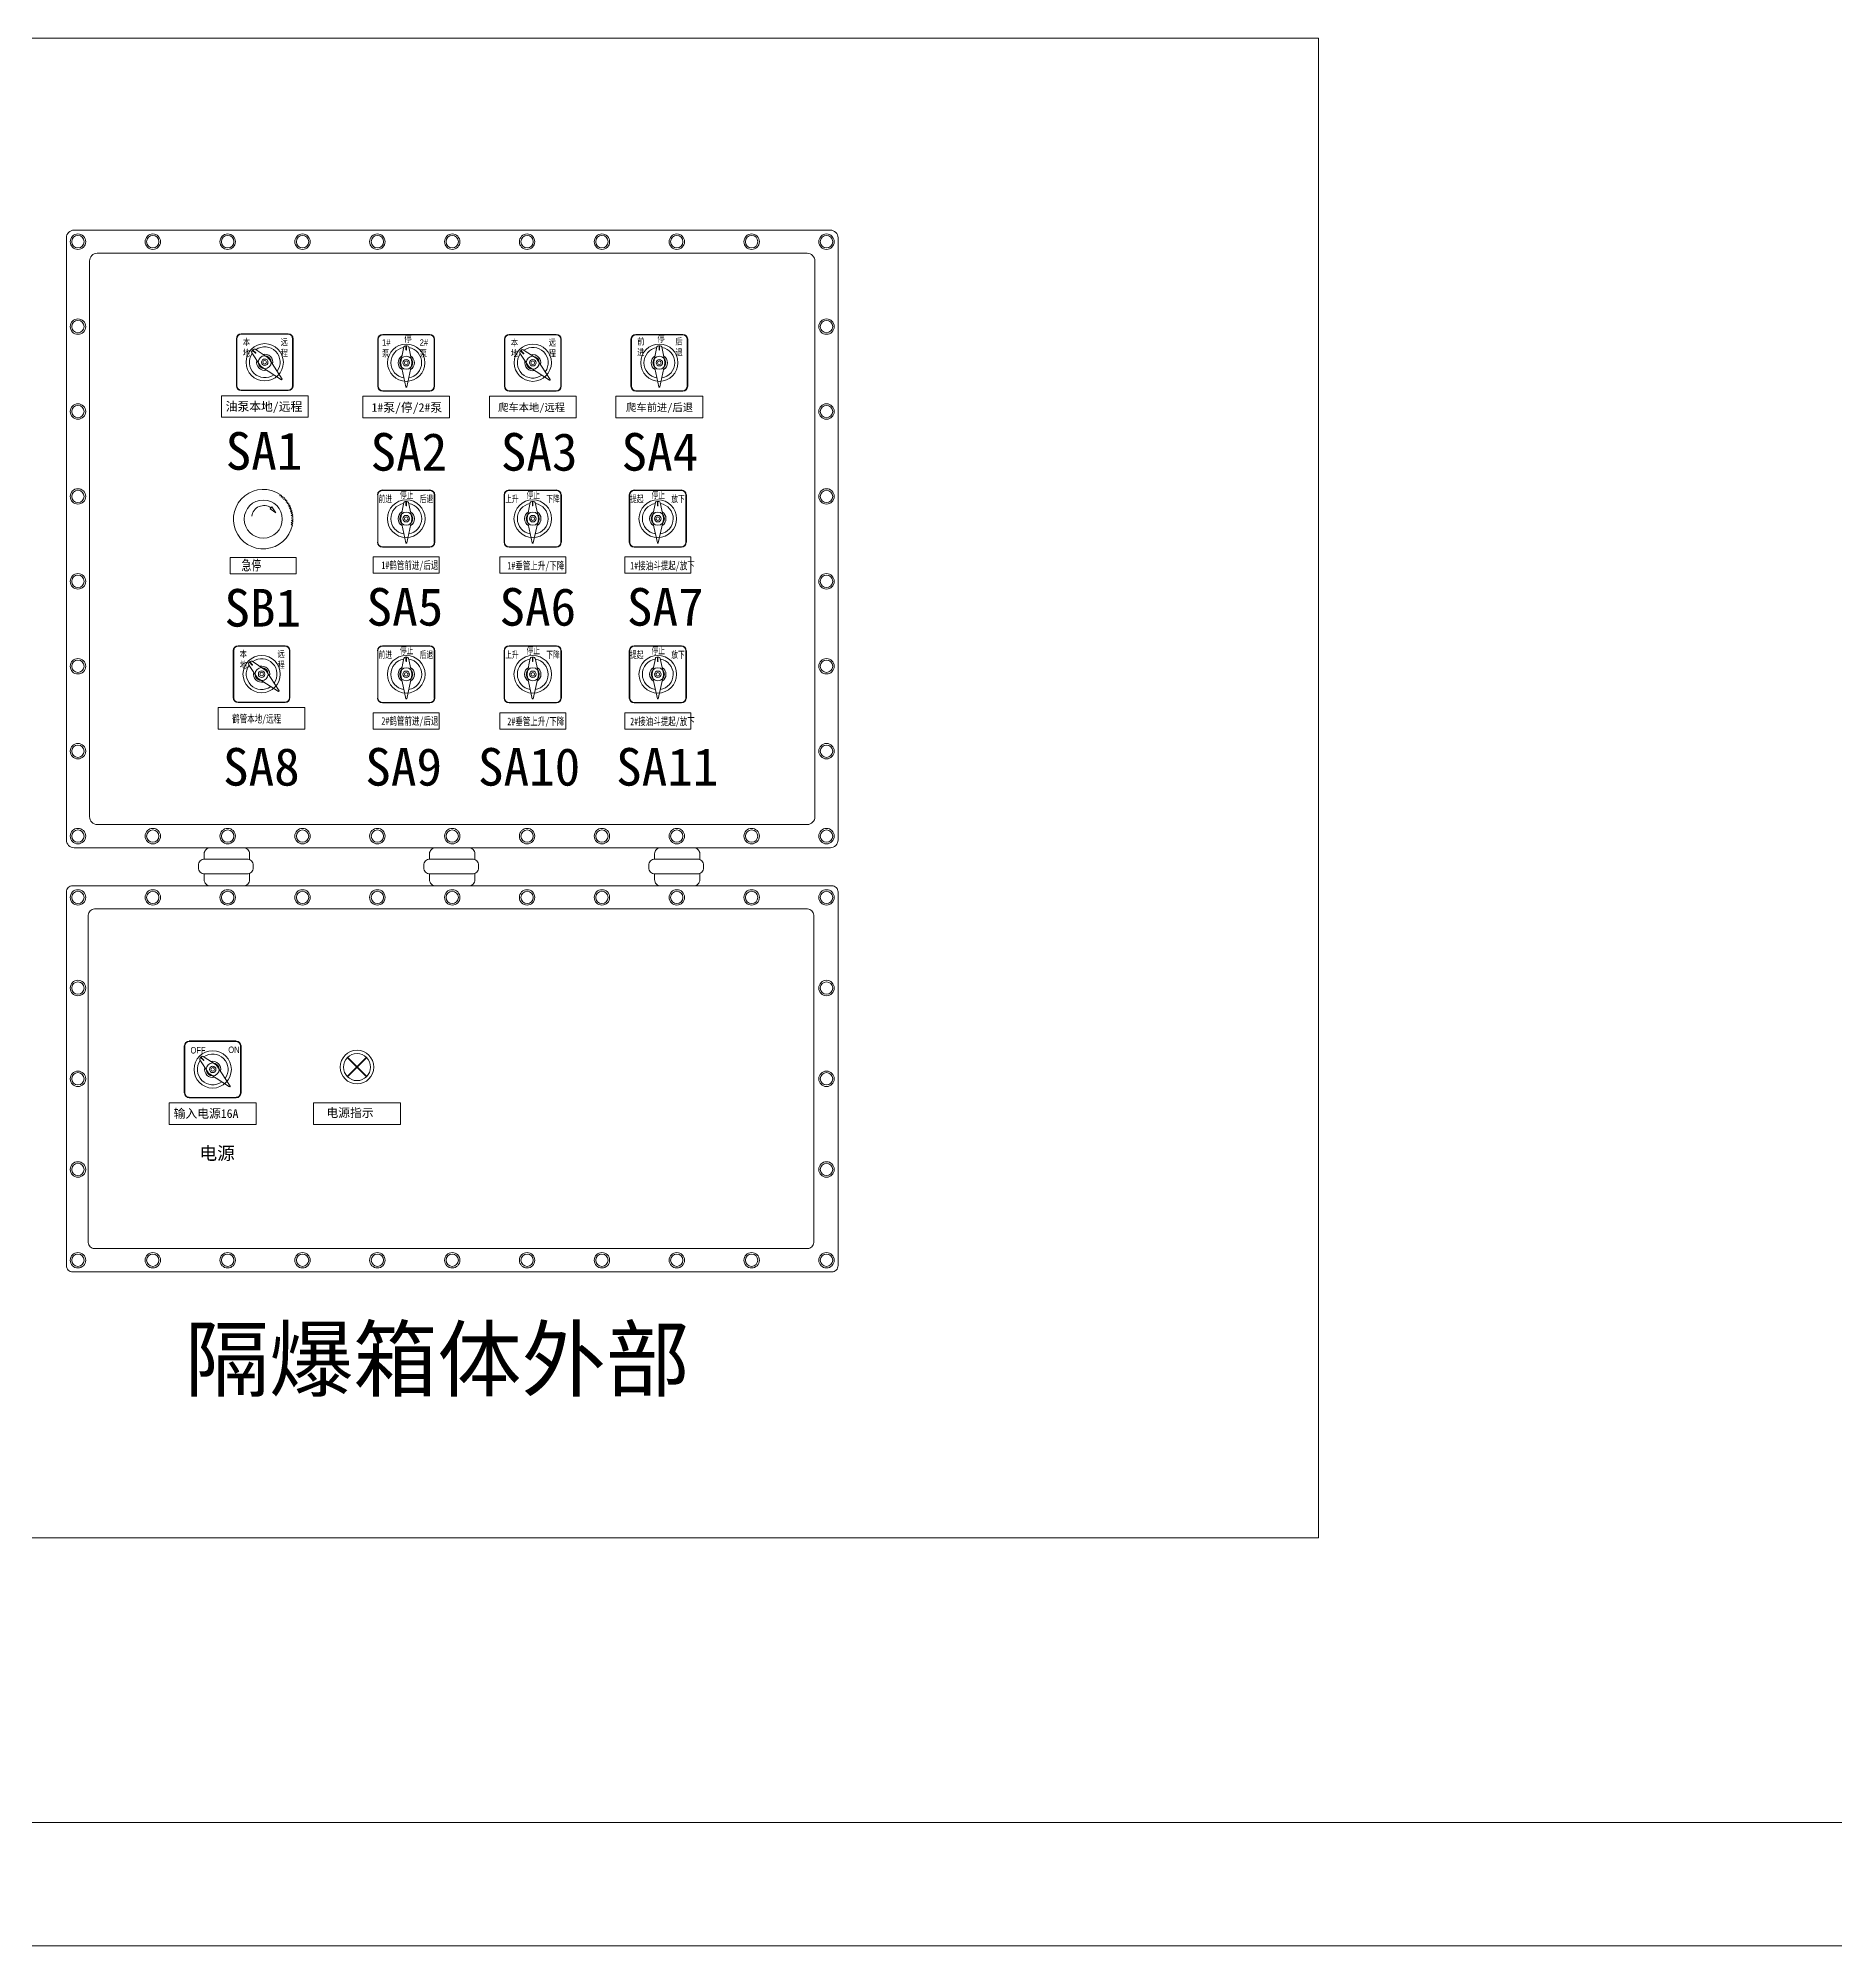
# Model space of a CAD drawing. Header units: millimetres. Extents: x 32626 to 72822, y 60047 to 123188.
# Drawn here: x 46171 to 47336, y 64401 to 65636 of the extents above; entities that cross this region are included whole.
import ezdxf

# ---------------------------------------------------------------- set-up
doc = ezdxf.new("R2010")
doc.units = ezdxf.units.MM
doc.header["$LTSCALE"] = 10
doc.layers.get('0').update_dxf_attribs({"lineweight": 18})
for name, color, linetype, lineweight in [('1轮廓实线层', 7, 'Continuous', 18), ('2细线层', 4, 'Continuous', 18), ('图框层', 7, 'Continuous', 18)]:
    doc.layers.add(name, color=color, linetype=linetype, lineweight=lineweight)
doc.styles.add('FS', font='')
doc.styles.add('PC_TEXTSTYLE', font='SIMYOU.TTF', dxfattribs={"width": 0.8})
doc.styles.add('宋体', font='')
doc.styles.add('长仿宋', font='', dxfattribs={"width": 0.7})
doc.styles.get('FS').set_extended_font_data('宋体')
doc.styles.get('宋体').set_extended_font_data('宋体')
doc.styles.get('长仿宋').set_extended_font_data('宋体')

# ---------------------------------------------------------------- blocks, each defined once
blk = doc.blocks.new('本地远程')
for p, q in [((-35, 29), (-35, -29)), ((-34.5, -29), (-34.5, 29)), ((29, 35), (-29, 35)), ((-29, 34.5), (29, 34.5)), ((34.5, 29), (34.5, -29)), ((35, -29), (35, 29)), ((-5.5, -4.1), (-16, 11.8)), ((-14.1, 15.6), (-15.6, 14.1)), ((-15, 14.7), (-11.5, 11.1)), ((-14.7, 15), (-11.1, 11.5)), ((-11.8, 16), (4.1, 5.5)), ((21.5, -20.7), (5.5, 4.1)), ((-4.1, -5.5), (20.7, -21.5)), ((20.9, -21.5), (21.5, -20.9)), ((29, -34.5), (-29, -34.5)), ((-29, -35), (29, -35))]:
    blk.add_line(p, q)
for radius in [23, 8, 4, 2.25]:
    blk.add_circle((0, 0), radius)
for centre, radius, start, end in [((-29, 29), 6, 90, 180), ((-29, 29), 5.5, 90, 180), ((29, 29), 6, 0, 90), ((29, 29), 5.5, 360, 90), ((0, 0), 19, 144.8684, 305.9981), ((-14.2, 12.7), 2, 135, 206.5651), ((-12.7, 14.2), 2, 63.4349, 135), ((-11.3, 11.3), 0.25, 225, 45), ((0, 0), 19, 324.0019, 125.1316), ((0, 0), 10, 166.6435, 283.8145), ((0, 0), 10, 346.1855, 103.3565), ((1.3, 1.3), 5, 32.9777, 56.6397), ((-1.3, -1.3), 5, 213.3603, 237.0223), ((20.8, -21.3), 0.2, 237.1169, 315), ((21.3, -20.8), 0.2, 315, 32.8831), ((-29, -29), 6, 180, 270), ((-29, -29), 5.5, 180, 270), ((29, -29), 5.5, 270, 360), ((29, -29), 6, 270, 360)]:
    blk.add_arc(centre, radius, start, end)
at = {"char_height": 8, "attachment_point": 1, "style": 'PC_TEXTSTYLE'}
for s, insert, width in [('本地', (-27.1, 28.9), 14.149), ('远程', (19.6, 28.9), 15.64)]:
    blk.add_mtext(s, dxfattribs=dict(at, insert=insert, width=width))
blk = doc.blocks.new('液压泵旋钮')
for p, q in [((-35, 29), (-35, -29)), ((-34.5, -29), (-34.5, 29)), ((29, 35), (-29, 35)), ((-29, 34.5), (29, 34.5)), ((34.5, 29), (34.5, -29)), ((35, -29), (35, 29)), ((-6.8, 1), (-3, 19.6)), ((1.1, 21), (-1.1, 21)), ((-0.3, 21), (-0.3, 15.9)), ((0.2, 21), (0.2, 15.9)), ((3, 19.6), (6.8, 1)), ((-6.8, -1), (-0.6, -29.8)), ((0.6, -29.8), (6.8, -1)), ((29, -34.5), (-29, -34.5)), ((-29, -35), (29, -35)), ((-0.4, -30), (0.4, -30))]:
    blk.add_line(p, q)
for radius in [23, 8, 4, 2.25]:
    blk.add_circle((0, 0), radius)
for centre, radius, start, end in [((-29, 29), 6, 90, 180), ((-29, 29), 5.5, 90, 180), ((29, 29), 6, 0, 90), ((29, 29), 5.5, 360, 90), ((0, 0), 19, 99.8684, 260.9981), ((0, 0), 10, 121.6435, 238.8145), ((-1.9, 0), 5, 168.3603, 192.0223), ((-1.1, 19), 2, 90, 161.5651), ((0, 15.9), 0.25, 180, 0), ((1.1, 19), 2, 18.4349, 90), ((0, 0), 19, 279.0019, 80.1316), ((0, 0), 10, 301.1855, 58.3565), ((1.9, 0), 5, 347.9777, 11.6397), ((-29, -29), 6, 180, 270), ((-29, -29), 5.5, 180, 270), ((-0.4, -29.8), 0.2, 192.1169, 270), ((0.4, -29.8), 0.2, 270, 347.8831), ((29, -29), 5.5, 270, 360), ((29, -29), 6, 270, 360)]:
    blk.add_arc(centre, radius, start, end)
at = {"char_height": 8, "attachment_point": 1, "style": 'PC_TEXTSTYLE'}
for s, insert, width in [('1#泵', (-29.8, 28.9), 14.149), ('停', (-2.4, 33.6), 11), ('2#泵', (16.6, 28.9), 15.64)]:
    blk.add_mtext(s, dxfattribs=dict(at, insert=insert, width=width))
blk = doc.blocks.new('爬车旋钮')
for p, q in [((-35, 29), (-35, -29)), ((-34.5, -29), (-34.5, 29)), ((29, 35), (-29, 35)), ((-29, 34.5), (29, 34.5)), ((34.5, 29), (34.5, -29)), ((35, -29), (35, 29)), ((-6.8, 1), (-3, 19.6)), ((1.1, 21), (-1.1, 21)), ((-0.3, 21), (-0.3, 15.9)), ((0.2, 21), (0.2, 15.9)), ((3, 19.6), (6.8, 1)), ((-6.8, -1), (-0.6, -29.8)), ((0.6, -29.8), (6.8, -1)), ((29, -34.5), (-29, -34.5)), ((-29, -35), (29, -35)), ((-0.4, -30), (0.4, -30))]:
    blk.add_line(p, q)
for radius in [23, 8, 4, 2.25]:
    blk.add_circle((0, 0), radius)
for centre, radius, start, end in [((-29, 29), 6, 90, 180), ((-29, 29), 5.5, 90, 180), ((29, 29), 6, 0, 90), ((29, 29), 5.5, 360, 90), ((0, 0), 19, 99.8684, 260.9981), ((0, 0), 10, 121.6435, 238.8145), ((-1.9, 0), 5, 168.3603, 192.0223), ((-1.1, 19), 2, 90, 161.5651), ((0, 15.9), 0.25, 180, 0), ((1.1, 19), 2, 18.4349, 90), ((0, 0), 19, 279.0019, 80.1316), ((0, 0), 10, 301.1855, 58.3565), ((1.9, 0), 5, 347.9777, 11.6397), ((-29, -29), 6, 180, 270), ((-29, -29), 5.5, 180, 270), ((-0.4, -29.8), 0.2, 192.1169, 270), ((0.4, -29.8), 0.2, 270, 347.8831), ((29, -29), 5.5, 270, 360), ((29, -29), 6, 270, 360)]:
    blk.add_arc(centre, radius, start, end)
at = {"char_height": 8, "width": 11, "attachment_point": 1, "style": 'PC_TEXTSTYLE'}
for s, insert in [('前进', (-27.3, 30.2)), ('停', (-2.4, 33.6)), ('后退', (19.8, 30.2))]:
    blk.add_mtext(s, dxfattribs=dict(at, insert=insert))
blk = doc.blocks.new('急停')
for p, q in [((9.5, 13.8), (9.3, 12.9)), ((9.3, 12.9), (10.2, 13.3)), ((10.4, 13.1), (10.2, 12.2)), ((10.2, 12.2), (11, 12.6)), ((11.2, 12.4), (10.9, 11.6)), ((10.9, 11.6), (11.8, 11.9)), ((12, 11.7), (11.7, 10.8)), ((4.2, 5.9), (3.7, 5.4)), ((3.7, 5.4), (7, 2.9)), ((4.6, 6.5), (4.2, 5.9)), ((7, 2.9), (4.6, 6.5)), ((11.7, 10.8), (12.6, 11.1)), ((12.8, 10.9), (12.4, 10)), ((12.4, 10), (13.3, 10.2)), ((13.5, 10), (13, 9.2)), ((13, 9.2), (14, 9.3)), ((14.1, 9.1), (13.6, 8.3)), ((13.6, 8.3), (14.6, 8.4)), ((14.7, 8.2), (14.2, 7.5)), ((14.2, 7.5), (15.1, 7.5)), ((15.2, 7.2), (14.6, 6.5)), ((14.6, 6.5), (15.6, 6.5)), ((15.7, 6.2), (15.1, 5.6)), ((15.1, 5.6), (16, 5.5)), ((16.1, 5.2), (15.4, 4.6)), ((15.4, 4.6), (16.3, 4.4)), ((16.4, 4.1), (15.7, 3.6)), ((15.7, 3.6), (16.6, 3.4)), ((16.7, 3.1), (16, 2.6)), ((16, 2.6), (16.8, 2.3)), ((16.9, 2), (16.1, 1.5)), ((16.1, 1.5), (17, 1.2)), ((17, 0.9), (16.2, 0.5)), ((16.2, 0.5), (17.1, 0.1)), ((16.9, -3.5), (16, -3.7)), ((16, -3.7), (16.7, -4.3)), ((17, -2.4), (16.1, -2.7)), ((16.1, -2.7), (16.9, -3.2)), ((17.1, -1.3), (16.2, -1.6)), ((16.2, -1.6), (17, -2.1)), ((17.1, -0.2), (16.3, -0.6)), ((16.3, -0.6), (17.1, -1))]:
    blk.add_line(p, q)
blk.add_circle((-0.4, -0.7), 11.2)
for centre, radius, start, end in [((-0.4, -0.7), 17.5, 55.5124, 348.0594), ((-0.4, -0.7), 17.5, 51.9124, 52.8594), ((-0.4, -0.7), 17.5, 48.3124, 49.2594), ((-0.4, -0.7), 17.5, 44.7124, 45.6594), ((0, 0), 7.26, 55.0086, 172.0809), ((-0.4, -0.7), 17.5, 41.1124, 42.0594), ((-0.4, -0.7), 17.5, 37.5124, 38.4594), ((-0.4, -0.7), 17.5, 33.9124, 34.8594), ((-0.4, -0.7), 17.5, 30.3124, 31.2594), ((-0.4, -0.7), 17.5, 26.7124, 27.6594), ((-0.4, -0.7), 17.5, 23.1124, 24.0594), ((-0.4, -0.7), 17.5, 19.5124, 20.4594), ((-0.4, -0.7), 17.5, 15.9124, 16.8594), ((-0.4, -0.7), 17.5, 12.3124, 13.2594), ((-0.4, -0.7), 17.5, 8.7124, 9.6594), ((-0.4, -0.7), 17.5, 5.1124, 6.0594), ((-0.4, -0.7), 17.5, 1.5124, 2.4594), ((-0.4, -0.7), 17.5, 350.7124, 351.6594), ((-0.4, -0.7), 17.5, 354.3124, 355.2594), ((-0.4, -0.7), 17.5, 357.9124, 358.8594)]:
    blk.add_arc(centre, radius, start, end)

msp = doc.modelspace()

# ---------------------------------------------------------------- linework, layer by layer
for p, q in [((46391.2, 65340.3), (46391.2, 65309.6)), ((46391.4, 65309.6), (46391.4, 65340.3)), ((46425, 65343.4), (46394.3, 65343.4)), ((46394.3, 65343.2), (46425, 65343.2)), ((46427.9, 65340.3), (46427.9, 65309.6)), ((46428.2, 65309.6), (46428.2, 65340.3)), ((46473.2, 65340.3), (46473.2, 65309.6)), ((46473.4, 65309.6), (46473.4, 65340.3)), ((46507, 65343.4), (46476.3, 65343.4)), ((46476.3, 65343.2), (46507, 65343.2)), ((46509.9, 65340.3), (46509.9, 65309.6)), ((46510.2, 65309.6), (46510.2, 65340.3)), ((46554.2, 65340.3), (46554.2, 65309.6)), ((46554.5, 65309.6), (46554.5, 65340.3)), ((46588, 65343.4), (46557.4, 65343.4)), ((46557.4, 65343.2), (46588, 65343.2)), ((46590.9, 65340.3), (46590.9, 65309.6)), ((46591.2, 65309.6), (46591.2, 65340.3)), ((46406.1, 65325.5), (46408.1, 65335.3)), ((46410.2, 65336), (46409.1, 65336)), ((46409.5, 65336), (46409.5, 65333.4)), ((46409.8, 65336), (46409.8, 65333.4)), ((46411.2, 65335.3), (46413.3, 65325.5)), ((46488.1, 65325.5), (46490.1, 65335.3)), ((46492.2, 65336), (46491.1, 65336)), ((46491.5, 65336), (46491.5, 65333.4)), ((46491.8, 65336), (46491.8, 65333.4)), ((46493.2, 65335.3), (46495.3, 65325.5)), ((46569.1, 65325.5), (46571.1, 65335.3)), ((46573.3, 65336), (46572.1, 65336)), ((46572.6, 65336), (46572.6, 65333.4)), ((46572.8, 65336), (46572.8, 65333.4)), ((46574.3, 65335.3), (46576.3, 65325.5)), ((46406.1, 65324.4), (46409.4, 65309.2)), ((46410, 65309.2), (46413.3, 65324.4)), ((46488.1, 65324.4), (46491.4, 65309.2)), ((46492, 65309.2), (46495.3, 65324.4)), ((46569.1, 65324.4), (46572.4, 65309.2)), ((46573, 65309.2), (46576.3, 65324.4)), ((46425, 65306.7), (46394.3, 65306.7)), ((46394.3, 65306.4), (46425, 65306.4)), ((46409.5, 65309.1), (46409.9, 65309.1)), ((46507, 65306.7), (46476.3, 65306.7)), ((46476.3, 65306.4), (46507, 65306.4)), ((46491.5, 65309.1), (46491.9, 65309.1)), ((46588, 65306.7), (46557.4, 65306.7)), ((46557.4, 65306.4), (46588, 65306.4)), ((46572.5, 65309.1), (46572.9, 65309.1)), ((46391.2, 65239.4), (46391.2, 65208.7)), ((46391.4, 65208.7), (46391.4, 65239.4)), ((46425, 65242.6), (46394.3, 65242.6)), ((46394.3, 65242.3), (46425, 65242.3)), ((46427.9, 65239.4), (46427.9, 65208.7)), ((46428.2, 65208.7), (46428.2, 65239.4)), ((46473.2, 65239.4), (46473.2, 65208.7)), ((46473.4, 65208.7), (46473.4, 65239.4)), ((46507, 65242.6), (46476.3, 65242.6)), ((46476.3, 65242.3), (46507, 65242.3)), ((46509.9, 65239.4), (46509.9, 65208.7)), ((46510.2, 65208.7), (46510.2, 65239.4)), ((46554.2, 65239.4), (46554.2, 65208.7)), ((46554.5, 65208.7), (46554.5, 65239.4)), ((46588, 65242.6), (46557.4, 65242.6)), ((46557.4, 65242.3), (46588, 65242.3)), ((46590.9, 65239.4), (46590.9, 65208.7)), ((46591.2, 65208.7), (46591.2, 65239.4)), ((46406.1, 65224.6), (46408.1, 65234.5)), ((46410.2, 65235.2), (46409.1, 65235.2)), ((46409.5, 65235.2), (46409.5, 65232.5)), ((46409.8, 65235.2), (46409.8, 65232.5)), ((46411.2, 65234.5), (46413.3, 65224.6)), ((46488.1, 65224.6), (46490.1, 65234.5)), ((46492.2, 65235.2), (46491.1, 65235.2)), ((46491.5, 65235.2), (46491.5, 65232.5)), ((46491.8, 65235.2), (46491.8, 65232.5)), ((46493.2, 65234.5), (46495.3, 65224.6)), ((46569.1, 65224.6), (46571.1, 65234.4)), ((46573.3, 65235.2), (46572.1, 65235.2)), ((46572.6, 65235.2), (46572.6, 65232.5)), ((46572.8, 65235.2), (46572.8, 65232.5)), ((46574.3, 65234.4), (46576.3, 65224.6)), ((46406.1, 65223.5), (46409.4, 65208.3)), ((46410, 65208.3), (46413.3, 65223.5)), ((46488.1, 65223.5), (46491.4, 65208.3)), ((46492, 65208.3), (46495.3, 65223.5)), ((46569.1, 65223.5), (46572.4, 65208.3)), ((46573, 65208.3), (46576.3, 65223.5)), ((46425, 65205.8), (46394.3, 65205.8)), ((46394.3, 65205.6), (46425, 65205.6)), ((46409.5, 65208.2), (46409.9, 65208.2)), ((46507, 65205.8), (46476.3, 65205.8)), ((46476.3, 65205.6), (46507, 65205.6)), ((46491.5, 65208.2), (46491.9, 65208.2)), ((46588, 65205.8), (46557.4, 65205.8)), ((46557.4, 65205.6), (46588, 65205.6)), ((46572.5, 65208.2), (46572.9, 65208.2)), ((46265.9, 64983.4), (46265.9, 64953)), ((46266.2, 64953), (46266.2, 64983.4)), ((46299.5, 64986.6), (46269.1, 64986.6)), ((46269.1, 64986.3), (46299.5, 64986.3)), ((46302.4, 64983.4), (46302.4, 64953)), ((46302.7, 64953), (46302.7, 64983.4)), ((46281.4, 64966.1), (46275.9, 64974.4)), ((46276.9, 64976.4), (46276.1, 64975.6)), ((46276.4, 64975.9), (46278.3, 64974.1)), ((46276.6, 64976.1), (46278.5, 64974.2)), ((46278.1, 64976.6), (46286.5, 64971.1)), ((46295.6, 64957.4), (46287.2, 64970.4)), ((46282.2, 64965.3), (46295.2, 64956.9)), ((46295.3, 64956.9), (46295.6, 64957.2)), ((46299.5, 64950.1), (46269.1, 64950.1)), ((46269.1, 64949.8), (46299.5, 64949.8))]:
    msp.add_line(p, q)
at = {"lineweight": 40}
for p, q in [((46371.6, 64975.9), (46384, 64963.5)), ((46371.6, 64963.5), (46384, 64975.9))]:
    msp.add_line(p, q, dxfattribs=at)
for centre, radius in [((46409.7, 65324.9), 12.2), ((46409.7, 65324.9), 4.23), ((46409.7, 65324.9), 2.12), ((46409.7, 65324.9), 1.19), ((46491.7, 65324.9), 12.2), ((46491.7, 65324.9), 4.23), ((46491.7, 65324.9), 2.12), ((46491.7, 65324.9), 1.19), ((46572.7, 65324.9), 12.2), ((46572.7, 65324.9), 4.23), ((46572.7, 65324.9), 2.12), ((46572.7, 65324.9), 1.19), ((46409.7, 65224.1), 12.2), ((46409.7, 65224.1), 4.23), ((46491.7, 65224.1), 12.2), ((46491.7, 65224.1), 4.23), ((46572.7, 65224.1), 12.2), ((46572.7, 65224.1), 4.23), ((46409.7, 65224.1), 2.12), ((46409.7, 65224.1), 1.19), ((46491.7, 65224.1), 2.12), ((46491.7, 65224.1), 1.19), ((46572.7, 65224.1), 2.12), ((46572.7, 65224.1), 1.19), ((46284.3, 64968.2), 12.1), ((46284.3, 64968.2), 4.2), ((46284.3, 64968.2), 2.1), ((46284.3, 64968.2), 1.18)]:
    msp.add_circle(centre, radius)
for centre, radius, start, end in [((46394.3, 65340.3), 3.17, 90, 180), ((46394.3, 65340.3), 2.91, 90, 180), ((46425, 65340.3), 3.17, 0, 90), ((46425, 65340.3), 2.91, 0, 90), ((46476.3, 65340.3), 3.17, 90, 180), ((46476.3, 65340.3), 2.91, 90, 180), ((46507, 65340.3), 3.17, 0, 90), ((46507, 65340.3), 2.91, 0, 90), ((46557.4, 65340.3), 3.17, 90, 180), ((46557.4, 65340.3), 2.91, 90, 180), ((46588, 65340.3), 3.17, 0, 90), ((46588, 65340.3), 2.91, 0, 90), ((46409.7, 65324.9), 10, 99.8684, 260.9981), ((46409.7, 65324.9), 5.29, 121.6435, 238.8145), ((46409.1, 65335), 1.06, 90, 161.5651), ((46409.7, 65333.4), 0.132, 180, 360), ((46410.2, 65335), 1.06, 18.4349, 90), ((46409.7, 65324.9), 10, 279.0019, 80.1316), ((46409.7, 65324.9), 5.29, 301.1855, 58.3565), ((46491.7, 65324.9), 10, 99.8684, 260.9981), ((46491.7, 65324.9), 5.29, 121.6435, 238.8145), ((46491.1, 65335), 1.06, 90, 161.5651), ((46491.7, 65333.4), 0.132, 180, 0), ((46492.2, 65335), 1.06, 18.4349, 90), ((46491.7, 65324.9), 10, 279.0019, 80.1316), ((46491.7, 65324.9), 5.29, 301.1855, 58.3565), ((46572.7, 65324.9), 10, 99.8684, 260.9981), ((46572.7, 65324.9), 5.29, 121.6435, 238.8145), ((46572.1, 65335), 1.06, 90, 161.5651), ((46572.7, 65333.4), 0.132, 180, 360), ((46573.3, 65335), 1.06, 18.4349, 90), ((46572.7, 65324.9), 10, 279.0019, 80.1316), ((46572.7, 65324.9), 5.29, 301.1855, 58.3565), ((46408.7, 65324.9), 2.64, 168.3603, 192.0223), ((46410.7, 65324.9), 2.64, 347.9777, 11.6397), ((46490.7, 65324.9), 2.64, 168.3603, 192.0223), ((46492.7, 65324.9), 2.64, 347.9777, 11.6397), ((46571.7, 65324.9), 2.64, 168.3603, 192.0223), ((46573.7, 65324.9), 2.64, 347.9777, 11.6397), ((46394.3, 65309.6), 3.17, 180, 270), ((46394.3, 65309.6), 2.91, 180, 270), ((46409.5, 65309.2), 0.106, 192.1169, 270), ((46409.9, 65309.2), 0.106, 270, 347.8831), ((46425, 65309.6), 2.91, 270, 0), ((46425, 65309.6), 3.17, 270, 0), ((46476.3, 65309.6), 3.17, 180, 270), ((46476.3, 65309.6), 2.91, 180, 270), ((46491.5, 65309.2), 0.106, 192.1169, 270), ((46491.9, 65309.2), 0.106, 270, 347.8831), ((46507, 65309.6), 2.91, 270, 0), ((46507, 65309.6), 3.17, 270, 0), ((46557.4, 65309.6), 3.17, 180, 270), ((46557.4, 65309.6), 2.91, 180, 270), ((46572.5, 65309.2), 0.106, 192.1169, 270), ((46572.9, 65309.2), 0.106, 270, 347.8831), ((46588, 65309.6), 2.91, 270, 0), ((46588, 65309.6), 3.17, 270, 0), ((46394.3, 65239.4), 3.17, 90, 180), ((46394.3, 65239.4), 2.91, 90, 180), ((46425, 65239.4), 3.17, 0, 90), ((46425, 65239.4), 2.91, 0, 90), ((46476.3, 65239.4), 3.17, 90, 180), ((46476.3, 65239.4), 2.91, 90, 180), ((46507, 65239.4), 3.17, 0, 90), ((46507, 65239.4), 2.91, 0, 90), ((46557.4, 65239.4), 3.17, 90, 180), ((46557.4, 65239.4), 2.91, 90, 180), ((46588, 65239.4), 3.17, 0, 90), ((46588, 65239.4), 2.91, 0, 90), ((46409.7, 65224.1), 10, 99.8684, 260.9981), ((46409.7, 65224.1), 5.29, 121.6435, 238.8145), ((46409.1, 65234.1), 1.06, 90, 161.5651), ((46409.7, 65232.5), 0.132, 180, 0), ((46410.2, 65234.1), 1.06, 18.4349, 90), ((46409.7, 65224.1), 10, 279.0019, 80.1316), ((46409.7, 65224.1), 5.29, 301.1855, 58.3565), ((46491.7, 65224.1), 10, 99.8684, 260.9981), ((46491.7, 65224.1), 5.29, 121.6435, 238.8145), ((46491.1, 65234.1), 1.06, 90, 161.5651), ((46491.7, 65232.5), 0.132, 180, 0), ((46492.2, 65234.1), 1.06, 18.4349, 90), ((46491.7, 65224.1), 10, 279.0019, 80.1316), ((46491.7, 65224.1), 5.29, 301.1855, 58.3565), ((46572.7, 65224.1), 10, 99.8684, 260.9981), ((46572.7, 65224.1), 5.29, 121.6435, 238.8145), ((46572.1, 65234.1), 1.06, 90, 161.5651), ((46572.7, 65232.5), 0.132, 180, 0), ((46573.3, 65234.1), 1.06, 18.4349, 90), ((46572.7, 65224.1), 10, 279.0019, 80.1316), ((46572.7, 65224.1), 5.29, 301.1855, 58.3565), ((46408.7, 65224.1), 2.64, 168.3603, 192.0223), ((46410.7, 65224.1), 2.64, 347.9777, 11.6397), ((46490.7, 65224.1), 2.64, 168.3603, 192.0223), ((46492.7, 65224.1), 2.64, 347.9777, 11.6397), ((46571.7, 65224.1), 2.64, 168.3603, 192.0223), ((46573.7, 65224.1), 2.64, 347.9777, 11.6397), ((46394.3, 65208.7), 3.17, 180, 270), ((46394.3, 65208.7), 2.91, 180, 270), ((46409.5, 65208.3), 0.106, 192.1169, 270), ((46409.9, 65208.3), 0.106, 270, 347.8831), ((46425, 65208.7), 2.91, 270, 0), ((46425, 65208.7), 3.17, 270, 0), ((46476.3, 65208.7), 3.17, 180, 270), ((46476.3, 65208.7), 2.91, 180, 270), ((46491.5, 65208.3), 0.106, 192.1169, 270), ((46491.9, 65208.3), 0.106, 270, 347.8831), ((46507, 65208.7), 2.91, 270, 0), ((46507, 65208.7), 3.17, 270, 0), ((46557.4, 65208.7), 3.17, 180, 270), ((46557.4, 65208.7), 2.91, 180, 270), ((46572.5, 65208.3), 0.106, 192.1169, 270), ((46572.9, 65208.3), 0.106, 270, 347.8831), ((46588, 65208.7), 2.91, 270, 0), ((46588, 65208.7), 3.17, 270, 0), ((46269.1, 64983.4), 3.15, 90, 180), ((46269.1, 64983.4), 2.89, 90, 180), ((46299.5, 64983.4), 3.15, 0, 90), ((46299.5, 64983.4), 2.89, 0, 90), ((46284.3, 64968.2), 9.97, 144.8684, 305.9981), ((46276.9, 64974.9), 1.05, 135, 206.5651), ((46277.7, 64975.7), 1.05, 63.4349, 135), ((46278.4, 64974.1), 0.131, 225, 45), ((46284.3, 64968.2), 9.97, 324.0019, 125.1316), ((46284.3, 64968.2), 5.25, 166.6435, 283.8145), ((46284.3, 64968.2), 5.25, 346.1855, 103.3565), ((46285, 64968.9), 2.62, 32.9777, 56.6397), ((46283.6, 64967.5), 2.62, 213.3603, 237.0223), ((46295.2, 64957), 0.105, 237.1169, 315), ((46295.5, 64957.3), 0.105, 315, 32.8831), ((46269.1, 64953), 3.15, 180, 270), ((46269.1, 64953), 2.89, 180, 270), ((46299.5, 64953), 2.89, 270, 0), ((46299.5, 64953), 3.15, 270, 0)]:
    msp.add_arc(centre, radius, start, end)
at = {"layer": '1轮廓实线层'}
for points in [[(45877.6, 65636.1), (47000.8, 65636.1), (47000.8, 64664.9), (45877.6, 64664.9)], [(46289.9, 65404.5), (46346.1, 65404.5), (46346.1, 65390.6), (46289.9, 65390.6)], [(46381.6, 65404.2), (46437.8, 65404.2), (46437.8, 65390.3), (46381.6, 65390.3)], [(46463.6, 65404.2), (46519.8, 65404.2), (46519.8, 65390.3), (46463.6, 65390.3)], [(46545.6, 65404.2), (46601.8, 65404.2), (46601.8, 65390.3), (46545.6, 65390.3)], [(46295.7, 65299.8), (46338.4, 65299.8), (46338.4, 65289.2), (46295.7, 65289.2)], [(46388.3, 65300.1), (46431, 65300.1), (46431, 65289.5), (46388.3, 65289.5)], [(46470.3, 65300.1), (46513, 65300.1), (46513, 65289.5), (46470.3, 65289.5)], [(46551.4, 65300.1), (46594.1, 65300.1), (46594.1, 65289.5), (46551.4, 65289.5)], [(46287.9, 65202.5), (46344.1, 65202.5), (46344.1, 65188.6), (46287.9, 65188.6)], [(46388.3, 65199.2), (46431, 65199.2), (46431, 65188.6), (46388.3, 65188.6)], [(46470.3, 65199.2), (46513, 65199.2), (46513, 65188.6), (46470.3, 65188.6)], [(46551.4, 65199.2), (46594.1, 65199.2), (46594.1, 65188.6), (46551.4, 65188.6)], [(46256.2, 64946.5), (46312.4, 64946.5), (46312.4, 64932.6), (46256.2, 64932.6)], [(46349.7, 64946.5), (46405.9, 64946.5), (46405.9, 64932.6), (46349.7, 64932.6)]]:
    msp.add_lwpolyline(points, close=True, dxfattribs=at)
for points in [[(46189.5, 65506.8, -0.414214), (46194.5, 65511.8), (46684.5, 65511.8, -0.414214), (46689.5, 65506.8), (46689.5, 65116.8, -0.414214), (46684.5, 65111.8), (46194.5, 65111.8, -0.414214), (46189.5, 65116.8)], [(46204.5, 65491.8, -0.414214), (46209.5, 65496.8), (46669.5, 65496.8, -0.414214), (46674.5, 65491.8), (46674.5, 65131.8, -0.414214), (46669.5, 65126.8), (46209.5, 65126.8, -0.414214), (46204.5, 65131.8)], [(46275.1, 65100.4, -0.414214), (46279.1, 65104.4), (46306.6, 65104.4, -0.414214), (46310.6, 65100.4), (46310.6, 65098.8, -0.414214), (46306.6, 65094.8), (46279.1, 65094.8, -0.414214), (46275.1, 65098.8)], [(46421.1, 65100.4, -0.414214), (46425.1, 65104.4), (46452.6, 65104.4, -0.414214), (46456.6, 65100.4), (46456.6, 65098.8, -0.414214), (46452.6, 65094.8), (46425.1, 65094.8, -0.414214), (46421.1, 65098.8)], [(46566.9, 65100.4, -0.414214), (46570.9, 65104.4), (46598.4, 65104.4, -0.414214), (46602.4, 65100.4), (46602.4, 65098.8, -0.414214), (46598.4, 65094.8), (46570.9, 65094.8, -0.414214), (46566.9, 65098.8)], [(46189.5, 65083.1, -0.414214), (46193.5, 65087.1), (46685.5, 65087.1, -0.414214), (46689.5, 65083.1), (46689.5, 64841.1, -0.414214), (46685.5, 64837.1), (46193.5, 64837.1, -0.414214), (46189.5, 64841.1)], [(46203.7, 65068.1, -0.414214), (46207.7, 65072.1), (46669.7, 65072.1, -0.414214), (46673.7, 65068.1), (46673.7, 64856.1, -0.414214), (46669.7, 64852.1), (46207.7, 64852.1, -0.414214), (46203.7, 64856.1)]]:
    msp.add_lwpolyline(points, format="xyb", close=True, dxfattribs=at)
for points in [[(46278.8, 65104.4), (46278.8, 65107.8, -0.414214), (46282.8, 65111.8), (46304.2, 65111.8, -0.414214), (46308.2, 65107.8), (46308.2, 65104.1)], [(46424.8, 65104.4), (46424.8, 65107.8, -0.414214), (46428.8, 65111.8), (46450.2, 65111.8, -0.414214), (46454.2, 65107.8), (46454.2, 65104.1)], [(46570.6, 65104.4), (46570.6, 65107.8, -0.414214), (46574.6, 65111.8), (46595.9, 65111.8, -0.414214), (46599.9, 65107.8), (46599.9, 65104.1)], [(46308.2, 65095.1), (46308.2, 65091.1, -0.414214), (46304.2, 65087.1), (46282.8, 65087.1, -0.414214), (46278.8, 65091.1), (46278.8, 65094.8)], [(46454.2, 65095.1), (46454.2, 65091.1, -0.414214), (46450.2, 65087.1), (46428.8, 65087.1, -0.414214), (46424.8, 65091.1), (46424.8, 65094.8)], [(46599.9, 65095.1), (46599.9, 65091.1, -0.414214), (46595.9, 65087.1), (46574.6, 65087.1, -0.414214), (46570.6, 65091.1), (46570.6, 65094.8)]]:
    msp.add_lwpolyline(points, format="xyb", dxfattribs=at)
for centre, radius in [((46197, 65504.3), 5), ((46197, 65504.3), 4), ((46245.5, 65504.3), 5), ((46245.5, 65504.3), 4), ((46294, 65504.3), 5), ((46294, 65504.3), 4), ((46342.5, 65504.3), 5), ((46342.5, 65504.3), 4), ((46391, 65504.3), 5), ((46391, 65504.3), 4), ((46439.5, 65504.3), 5), ((46439.5, 65504.3), 4), ((46488, 65504.3), 5), ((46488, 65504.3), 4), ((46536.5, 65504.3), 5), ((46536.5, 65504.3), 4), ((46585, 65504.3), 5), ((46585, 65504.3), 4), ((46633.5, 65504.3), 5), ((46633.5, 65504.3), 4), ((46682, 65504.3), 5), ((46682, 65504.3), 4), ((46197, 65449.3), 5), ((46197, 65449.3), 4), ((46682, 65449.3), 5), ((46682, 65449.3), 4), ((46197, 65394.3), 5), ((46197, 65394.3), 4), ((46682, 65394.3), 5), ((46682, 65394.3), 4), ((46197, 65339.3), 5), ((46197, 65339.3), 4), ((46682, 65339.3), 5), ((46682, 65339.3), 4), ((46197, 65284.3), 5), ((46682, 65284.3), 5), ((46197, 65284.3), 4), ((46682, 65284.3), 4), ((46197, 65229.3), 5), ((46197, 65229.3), 4), ((46682, 65229.3), 5), ((46682, 65229.3), 4), ((46197, 65174.3), 5), ((46197, 65174.3), 4), ((46682, 65174.3), 5), ((46682, 65174.3), 4), ((46197, 65119.3), 5), ((46197, 65119.3), 4), ((46245.5, 65119.3), 5), ((46245.5, 65119.3), 4), ((46294, 65119.3), 5), ((46294, 65119.3), 4), ((46342.5, 65119.3), 5), ((46342.5, 65119.3), 4), ((46391, 65119.3), 5), ((46391, 65119.3), 4), ((46439.5, 65119.3), 5), ((46439.5, 65119.3), 4), ((46488, 65119.3), 5), ((46488, 65119.3), 4), ((46536.5, 65119.3), 5), ((46536.5, 65119.3), 4), ((46585, 65119.3), 5), ((46585, 65119.3), 4), ((46633.5, 65119.3), 5), ((46633.5, 65119.3), 4), ((46682, 65119.3), 5), ((46682, 65119.3), 4), ((46197, 65079.6), 5), ((46197, 65079.6), 4), ((46245.5, 65079.6), 5), ((46245.5, 65079.6), 4), ((46294, 65079.6), 5), ((46294, 65079.6), 4), ((46342.5, 65079.6), 5), ((46342.5, 65079.6), 4), ((46391, 65079.6), 5), ((46391, 65079.6), 4), ((46439.5, 65079.6), 5), ((46439.5, 65079.6), 4), ((46488, 65079.6), 5), ((46488, 65079.6), 4), ((46536.5, 65079.6), 5), ((46536.5, 65079.6), 4), ((46585, 65079.6), 5), ((46585, 65079.6), 4), ((46633.5, 65079.6), 5), ((46633.5, 65079.6), 4), ((46682, 65079.6), 5), ((46682, 65079.6), 4), ((46197, 65020.9), 5), ((46197, 65020.9), 4), ((46682, 65020.9), 5), ((46682, 65020.9), 4), ((46377.8, 64969.7), 10.9), ((46377.8, 64969.7), 8.78), ((46197, 64962.1), 5), ((46197, 64962.1), 4), ((46682, 64962.1), 5), ((46682, 64962.1), 4), ((46197, 64903.4), 5), ((46197, 64903.4), 4), ((46682, 64903.4), 5), ((46682, 64903.4), 4), ((46197, 64844.6), 5), ((46197, 64844.6), 4), ((46245.5, 64844.6), 5), ((46245.5, 64844.6), 4), ((46294, 64844.6), 5), ((46294, 64844.6), 4), ((46342.5, 64844.6), 5), ((46342.5, 64844.6), 4), ((46391, 64844.6), 5), ((46391, 64844.6), 4), ((46439.5, 64844.6), 5), ((46439.5, 64844.6), 4), ((46488, 64844.6), 5), ((46488, 64844.6), 4), ((46536.5, 64844.6), 5), ((46536.5, 64844.6), 4), ((46585, 64844.6), 5), ((46585, 64844.6), 4), ((46633.5, 64844.6), 5), ((46633.5, 64844.6), 4), ((46682, 64844.6), 5), ((46682, 64844.6), 4)]:
    msp.add_circle(centre, radius, dxfattribs=at)
at = {"layer": '2细线层'}
msp.add_line((49165.1, 64400.5), (44413.1, 64400.5), dxfattribs=at)
at = {"layer": '图框层'}
msp.add_line((44613.1, 64480.5), (49085.1, 64480.5), dxfattribs=at)

# ---------------------------------------------------------------- block references
at = {"lineweight": 25, "xscale": 1.101618705035434, "yscale": 1.101618705035434, "zscale": 1.101618705035434}
msp.add_blockref('急停', (46317.5, 65325.4), dxfattribs=at)
at = {"layer": '1轮廓实线层'}
for name, p, xscale, yscale, zscale in [('本地远程', (46318, 65426.2), 0.5249999999996361, 0.5249999999996361, 0.5249999999996361), ('液压泵旋钮', (46409.7, 65425.9), 0.5249999999996361, 0.5249999999996361, 0.5249999999996361), ('本地远程', (46491.7, 65425.9), 0.5249999999996361, 0.5249999999996361, 0.5249999999996361), ('爬车旋钮', (46573.7, 65425.9), 0.5249999999996361, 0.5249999999996361, 0.5249999999996361), ('本地远程', (46316, 65224.2), 0.5249999999996362, 0.5249999999996362, 0.5249999999996362)]:
    msp.add_blockref(name, p, dxfattribs=dict(at, xscale=xscale, yscale=yscale, zscale=zscale))

# ---------------------------------------------------------------- texts
at = {"color": 3, "style": 'FS'}
for s, height, p in [('SA1', 24.35, (46292.7, 65356.6)), ('SA2', 24.35, (46386.6, 65356)), ('SA3', 24.35, (46471, 65356)), ('SA4', 24.35, (46549.2, 65356)), ('SB1', 24.35, (46291.9, 65255)), ('SA5', 24.35, (46384, 65255.6)), ('SA6', 24.35, (46470.1, 65255.6)), ('SA7', 24.35, (46552.7, 65255.6)), ('SA8', 24.35, (46291, 65152)), ('SA9', 24.35, (46383.2, 65152)), ('SA10', 24.35, (46456.2, 65152)), ('SA11', 24.35, (46545.7, 65152)), ('电源', 8.4, (46275.7, 64909.7)), ('隔爆箱体外部', 40, (46266.2, 64760.5))]:
    msp.add_text(s, height=height, dxfattribs=at).set_placement(p)
at = {"style": 'PC_TEXTSTYLE', "width": 0.8}
for s, p in [('OFF', (46269.9, 64978.5)), ('ON', (46294.4, 64978.8))]:
    msp.add_text(s, height=4.2, dxfattribs=at).set_placement(p)
at = {"layer": '1轮廓实线层', "style": '宋体'}
for s, height, p in [('油泵本地/远程', 5.6, (46292.7, 65394.7)), ('1#泵/停/2#泵', 5.6, (46387.2, 65394.1)), ('爬车本地/远程', 4.9, (46469.2, 65394.5)), ('爬车前进/后退', 4.9, (46552.1, 65394.5)), ('输入电源16A', 5.6, (46259, 64936.8)), ('电源指示', 5.6, (46358, 64937.3))]:
    msp.add_text(s, height=height, dxfattribs=at).set_placement(p)
at = {"layer": '1轮廓实线层', "style": '长仿宋', "width": 0.7}
for s, height, p in [('前进', 4.41, (46391.8, 65335.5)), ('停止', 4.41, (46405.6, 65338.1)), ('后退', 4.41, (46418.5, 65335.5)), ('上升', 4.41, (46473.8, 65335.5)), ('停止', 4.41, (46487.7, 65338.1)), ('下降', 4.41, (46500.5, 65335.5)), ('提起', 4.41, (46554.8, 65335.5)), ('停止', 4.41, (46568.7, 65338.1)), ('放下', 4.41, (46581.5, 65335.5)), ('急停', 6.61, (46303, 65291.4)), ('1#鹤管前进/后退', 4.96, (46393.6, 65292.3)), ('1#垂管上升/下降', 4.96, (46475.2, 65292)), ('1#接油斗提起/放下', 4.96, (46554.8, 65292)), ('前进', 4.41, (46391.8, 65234.6)), ('停止', 4.41, (46405.6, 65237.3)), ('后退', 4.41, (46418.5, 65234.6)), ('上升', 4.41, (46473.8, 65234.6)), ('停止', 4.41, (46487.7, 65237.3)), ('下降', 4.41, (46500.5, 65234.6)), ('提起', 4.41, (46554.8, 65234.6)), ('停止', 4.41, (46568.7, 65237.3)), ('放下', 4.41, (46581.5, 65234.6)), ('鹤管本地/远程', 4.96, (46296.9, 65192.8)), ('2#鹤管前进/后退', 4.96, (46393.6, 65191.4)), ('2#垂管上升/下降', 4.96, (46475.2, 65191.1)), ('2#接油斗提起/放下', 4.96, (46554.8, 65191.1))]:
    msp.add_text(s, height=height, dxfattribs=at).set_placement(p)

doc.saveas('drawing.dxf')
